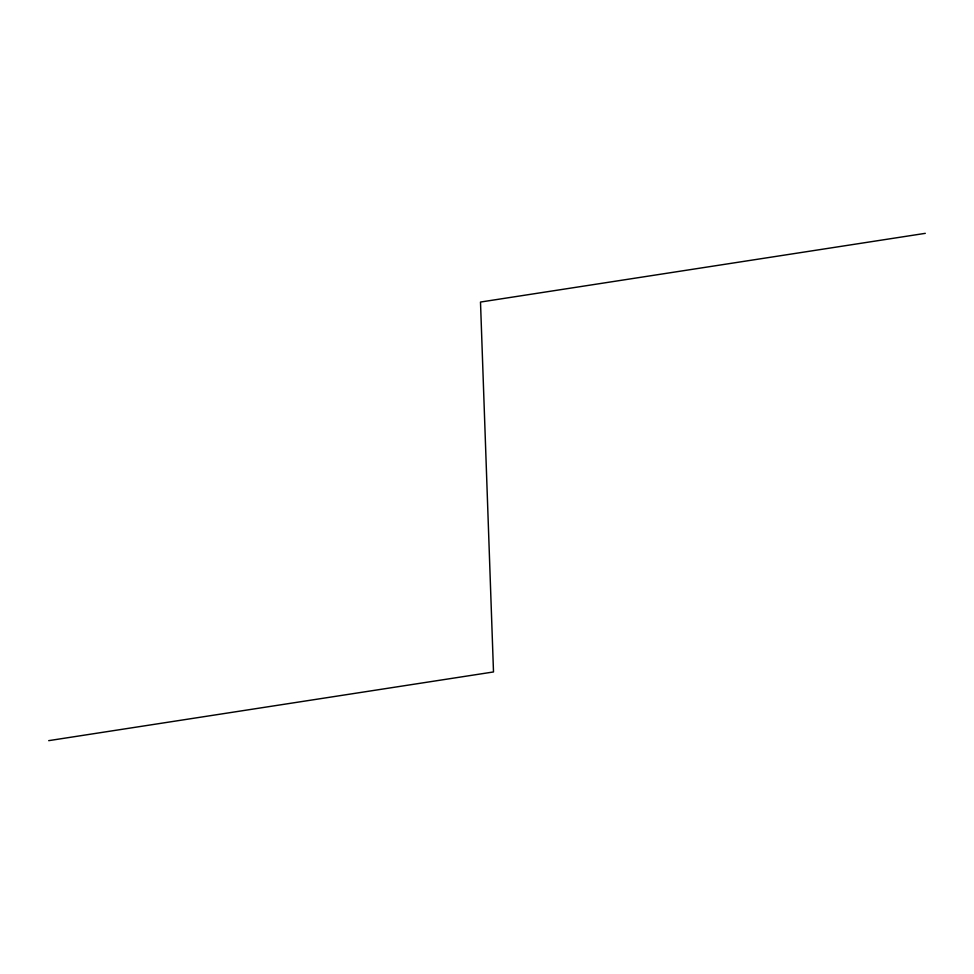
<?xml version="1.0" encoding="UTF-8"?>
<svg xmlns="http://www.w3.org/2000/svg" width="974" height="974" viewBox="0 0 974 974"><rect width="100%" height="100%" fill="white"/><g stroke="black" fill="none" stroke-linecap="round" stroke-linejoin="round"><path stroke-width="1.46" d="M925.3 233.346L480.499 302.05L493.501 671.95L48.7 740.654"/></g></svg>
